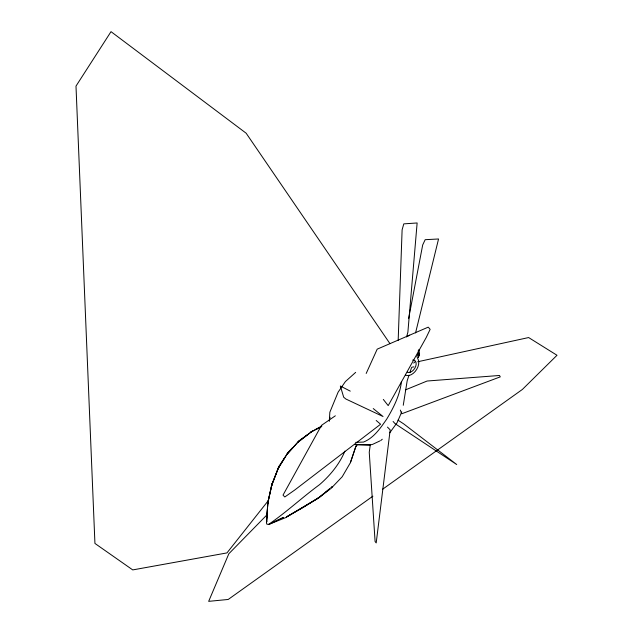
<?xml version="1.0" encoding="UTF-8"?>
<svg xmlns="http://www.w3.org/2000/svg" width="633" height="633" viewBox="0 0 633 633"><rect width="100%" height="100%" fill="white"/><g stroke="black" fill="none" stroke-linecap="round" stroke-linejoin="round"><path stroke-width="0.95" d="M398.173 340.412L402.113 229.826L403.799 223.868L417.131 222.966L407.874 332.262L406.552 336.993M329.326 421.095L329.848 412.233L338.117 392.151L345.389 381.58L355.667 372.37M267.45 509.019L266.651 521.75L267.878 502.167L272.143 483.628L279.121 466.157L284.921 457.255M267.569 507.065L267.878 502.167L266.469 521.204M370.345 444.406L369.245 452.239L375.092 541.531L376.2 542.94L390.181 429.862L387.475 427.109M403.261 405.286L407.185 380.71L409.029 375.163M418.579 356.822L419.181 353.625M408.609 318.628L422.694 244.955L425.17 239.685L438.55 238.981L415.557 332.911M401.464 381.462C399.929 395.103 393.694 407.541 386.692 419.157C380.433 428.035 374.016 437.83 363.54 442.056L355.651 442.364M419.149 353.728L418.389 357.329L419.481 353.475L418.864 349.685M266.849 521.062L266.43 522.921L266.928 524.282L268.788 524.274C286.496 512.144 302.178 497.396 319.523 484.68C330.197 475.407 339.423 464.25 344.898 451.115M329.184 420.882L330.07 417.297M350.397 462.699L355.881 446.344L350.397 462.699L342.208 476.752L330.98 488.47L317.719 498.535L286.472 516.947L303.16 507.484L319.61 497.158L329.516 488.961M409.947 372.394L411.482 367.773M401.757 411.869L397.136 422.615L389.754 432.798M366.19 373.462L377.197 349.155L428.248 327.142L430.147 329.35L426.199 337.563L388.195 405.618L383.305 399.415M288.086 452.397L277.942 468.76L271.43 486.073L267.624 503.931L272.143 483.628L271.43 486.073L279.121 466.157L277.942 468.76L288.086 452.397L292.699 447.531M355.556 447.009L357.329 444.675L369.545 444.952L372.449 444.437L379.958 440.916M268.614 500.236L226.962 552.91L132.74 569.914L94.934 543.43L75.992 86.104L111.012 31.65L246.15 133.215L389.999 343.703M299.29 440.584L286.599 454.739L299.29 440.584L303.935 437.205M267.537 514.265L228.837 553.756L208.668 601.35L228.22 599.459L372.892 496.177M413.658 363.065L415.517 361.38M380.789 440.521L382.285 439.231M331.035 487.695L332.562 486.437L331.075 487.647M323.653 493.7L317.719 498.535L319.61 497.158L285.57 517.659L269.207 524.243L283.56 517.39L269.08 524.369M325.14 492.49L329.595 488.858M311.658 431.611L297.645 442.427L312.433 431.01M305.478 436.082L307.021 434.95M382.538 489.285L522.383 389.445L557.008 355.271L528.626 337.555L417.74 361.752M335.34 415.802L321.509 425.336L283.006 495.141L284.826 496.96L294.725 490.029L380.599 424.229L376.184 420.478M321.912 425.993L310.748 432.149L321.042 426.919M407.09 336.511L409.662 335.189M315.875 429.332L321.034 426.808M405.389 389.904L427.093 381.026L499.5 375.472L500.268 376.872L401.702 413.776L400.333 410.073M411.885 367.251L413.927 366.847M357.329 444.675L354.947 444.635L369.545 444.952M412.621 360.09L414.433 360.264A6.939 4.423 -56.9 0 1 414.789 368.295A6.939 4.423 -56.9 0 1 407.28 372.141M350.263 391.139L340.317 385.995L343.695 397.231L345.903 399.035L383.036 416.514L373.241 408.562M397.959 420.138L403.688 423.873L456.717 464.535L395.079 423.667L393.101 421.475M418.302 350.263L418.484 352.953L416.902 356.506L418.413 360.074A10.334 6.591 -56.9 0 1 415.145 371.516A10.334 6.591 -56.9 0 1 405.531 375.053"/></g></svg>
